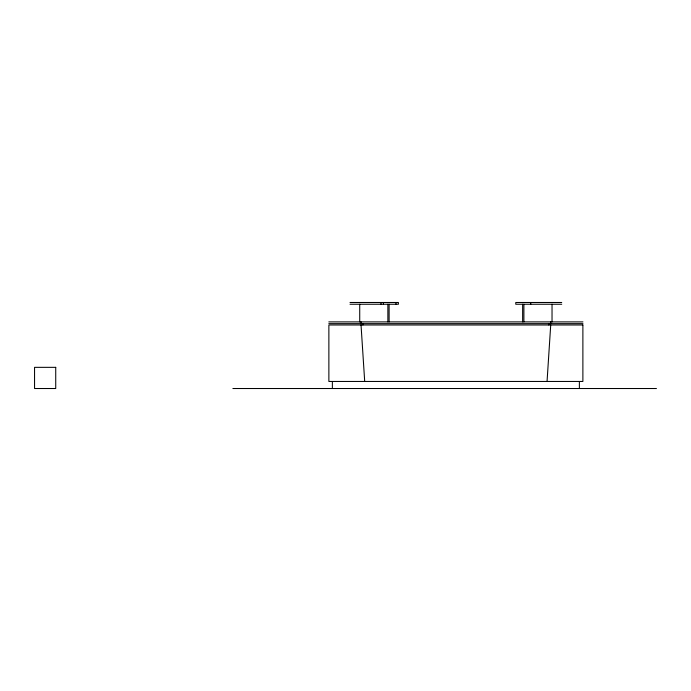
<?xml version="1.0" encoding="UTF-8"?>
<svg xmlns="http://www.w3.org/2000/svg" width="691" height="691" viewBox="0 0 691 691"><rect width="100%" height="100%" fill="white"/><g stroke="black" fill="none" stroke-linecap="round" stroke-linejoin="round"><path stroke-width="1.04" d="M547.056 381.458L550.718 324.986M350.017 302.485L398.387 302.485L398.387 304.247L350.017 304.247M561.731 302.485L515.78 302.485L515.78 304.247L561.731 304.247M328.812 321.894L582.945 321.894M328.812 323.656L582.945 323.656M232.876 388.515L656.45 388.515M361.03 324.986L364.701 381.458M579.378 381.458L579.378 388.515M552.031 304.247L552.031 321.894M550.718 321.894L550.718 323.656M548.827 323.656L548.827 324.986M530.757 302.485L530.757 304.247M523.89 304.247L523.89 321.894M522.646 304.247L522.646 321.894M395.978 302.485L395.978 304.247M389.111 304.247L389.111 321.894M387.867 304.247L387.867 321.894M383.41 302.485L383.41 304.247M381 302.485L381 304.247M362.922 323.656L362.922 324.986M361.03 321.894L361.03 323.656M359.726 304.247L359.726 321.894M332.371 381.458L332.371 388.515M582.884 324.986L328.873 324.986L328.873 381.458L582.884 381.458L582.884 324.986M55.729 367.344L34.55 367.344L34.55 388.515L55.729 388.515L55.729 367.344"/></g></svg>
